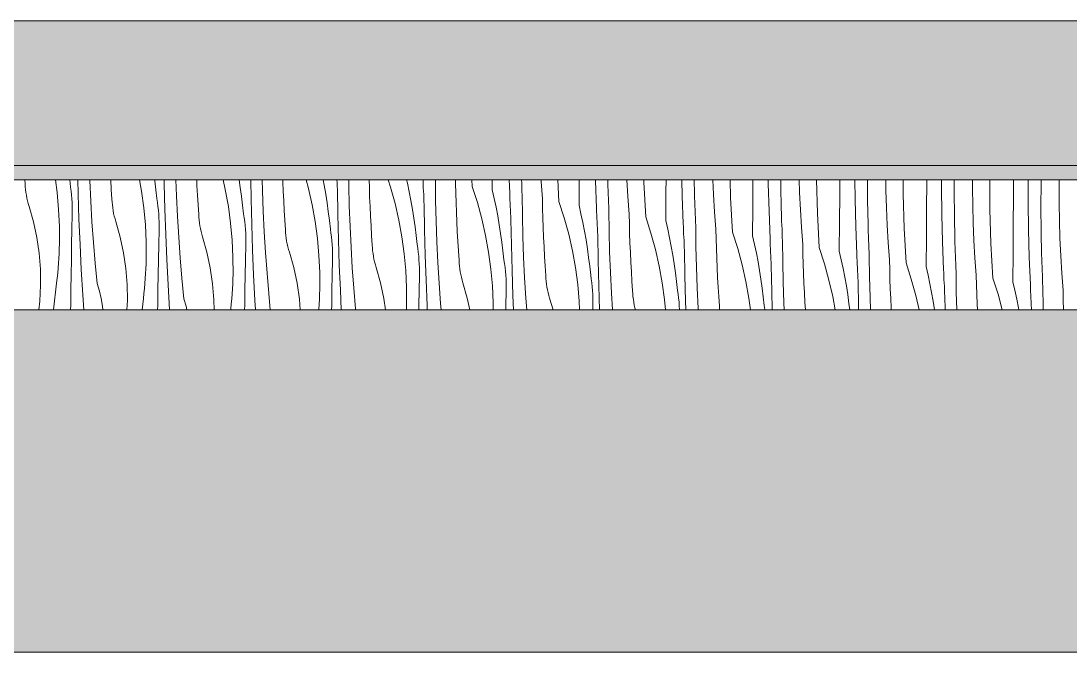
# Model space of a CAD drawing. Header units: millimetres. Extents: x -5804 to 56024, y 506 to 54141.
# Drawn here: x 37267 to 38719, y 28372 to 29245 of the extents above; entities that cross this region are included whole.
import ezdxf

# ---------------------------------------------------------------- set-up
doc = ezdxf.new("R2010")
doc.units = ezdxf.units.MM
doc.layers.add('2D Drafting - General2', color=251, linetype='Continuous', lineweight=15)
doc.layers.add('2D Drafting - General81', color=251, linetype='Continuous', lineweight=20)

# ---------------------------------------------------------------- blocks, each defined once
blk = doc.blocks.new('*X26')
at = {"layer": '2D Drafting - General81', "linetype": 'Continuous'}
for p, q in [((-57948.8, -105022.4), (-57949.2, -105016.9)), ((-57907.1, -105016.9), (-57904.8, -105034.4)), ((-57887.3, -105016.9), (-57886.8, -105021.6)), ((-57875.6, -105036.4), (-57876.1, -105016.9)), ((-57859.5, -105017.9), (-57859.6, -105016.9)), ((-57830.5, -105017), (-57830.5, -105016.9)), ((-57829.7, -105030.3), (-57830.5, -105017)), ((-57790.6, -105016.9), (-57787.9, -105032.3)), ((-57769.8, -105016.9), (-57769.6, -105018.4)), ((-57756.4, -105022.6), (-57756.5, -105016.9)), ((-57739.5, -105039.1), (-57740.3, -105016.9)), ((-57711.2, -105024.9), (-57711.6, -105016.9)), ((-57675, -105016.9), (-57672, -105030.3)), ((-57652.9, -105016.9), (-57651.3, -105027.5)), ((-57636.4, -105043.8), (-57636.8, -105016.9)), ((-57620.4, -105031.7), (-57620.8, -105016.9)), ((-57592.3, -105019.4), (-57592.4, -105016.9)), ((-57560.3, -105016.9), (-57557.1, -105028.6)), ((-57536.7, -105016.9), (-57535.2, -105024.4)), ((-57517.4, -105020.7), (-57517.5, -105016.9)), ((-57501, -105024.3), (-57501.1, -105016.9)), ((-57472.7, -105027.3), (-57473, -105016.9)), ((-57446.6, -105016.9), (-57443.3, -105027.1)), ((-57421.1, -105016.9), (-57420, -105021.5)), ((-57398.4, -105018.5), (-57398.4, -105016.9)), ((-57381, -105045.5), (-57381.3, -105016.9)), ((-57353.3, -105021.8), (-57353.6, -105016.9)), ((-57330.4, -105025.9), (-57330.9, -105016.9)), ((-57302.6, -105030.8), (-57302.6, -105016.9)), ((-57278.5, -105035), (-57279.2, -105016.9)), ((-57261.9, -105021.4), (-57262.1, -105016.9)), ((-57235, -105018.9), (-57235.1, -105016.9)), ((-57210.4, -105047), (-57212, -105016.9)), ((-57182.6, -105051.9), (-57182.3, -105016.9)), ((-57159.8, -105018.1), (-57159.8, -105016.9)), ((-57142.6, -105020.4), (-57142.7, -105016.9)), ((-57114.9, -105040.1), (-57116.3, -105016.9)), ((-57092.9, -105020.4), (-57093, -105016.9)), ((-57062.3, -105033.8), (-57062.1, -105016.9)), ((-57039.7, -105039.2), (-57040.3, -105016.9)), ((-57022.7, -105036), (-57023.1, -105016.9)), ((-56996.3, -105037.2), (-56997.2, -105016.9)), ((-56972.8, -105041.6), (-56973.5, -105016.9)), ((-56942.2, -105054.9), (-56941.9, -105016.9)), ((-56920.7, -105022.2), (-56920.7, -105016.9)), ((-56903.4, -105024.1), (-56903.4, -105016.9)), ((-56877.3, -105034.2), (-56877.9, -105016.9)), ((-56852.7, -105062.8), (-56854.1, -105016.9)), ((-56821.8, -105036.7), (-56821.7, -105016.9)), ((-56800.6, -105043.4), (-56801, -105016.9)), ((-56783.3, -105045.3), (-56783.5, -105016.9)), ((-56758, -105031.2), (-56758.2, -105016.9)), ((-56734.1, -105036.2), (-56734.2, -105016.9)), ((-56701.5, -105018.6), (-56701.5, -105016.9)), ((-56681.1, -105026.4), (-56681.1, -105016.9)), ((-56663.5, -105033.4), (-56663.3, -105016.9)), ((-56638.3, -105028.3), (-56638.3, -105016.9)), ((-56614, -105057.3), (-56614.3, -105016.9)), ((-56581.4, -105039.7), (-56581.3, -105016.9)), ((-56561, -105047.6), (-56561.2, -105016.9)), ((-56543.2, -105021.6), (-56543.1, -105016.9)), ((-56518.2, -105025.3), (-56518.1, -105016.9)), ((-57948.7, -105026.4), (-57948.8, -105022.4)), ((-57948.4, -105030.3), (-57948.7, -105026.4)), ((-57947.9, -105034.2), (-57948.4, -105030.3)), ((-57886, -105027), (-57886.8, -105021.6)), ((-57885.3, -105032.3), (-57886, -105027)), ((-57858.2, -105046.5), (-57859.5, -105017.9)), ((-57828.8, -105043.6), (-57829.7, -105030.3)), ((-57769.6, -105018.4), (-57768.1, -105030.6)), ((-57768.1, -105030.6), (-57766.7, -105042.8)), ((-57755.6, -105057.5), (-57756.4, -105022.6)), ((-57710.5, -105038.2), (-57711.2, -105024.9)), ((-57672, -105030.3), (-57667.8, -105053.5)), ((-57651.3, -105027.5), (-57649.5, -105039.6)), ((-57591.8, -105032.7), (-57592.3, -105019.4)), ((-57557.1, -105028.6), (-57551.9, -105051.5)), ((-57535.2, -105024.4), (-57533.1, -105036.5)), ((-57517.1, -105025.4), (-57517.4, -105020.7)), ((-57516.9, -105030.1), (-57517.1, -105025.4)), ((-57516.3, -105065), (-57516.9, -105030.1)), ((-57500.4, -105052.9), (-57501, -105024.3)), ((-57472.3, -105040.6), (-57472.7, -105027.3)), ((-57443.3, -105027.1), (-57437.1, -105049.7)), ((-57420, -105021.5), (-57417.5, -105033.6)), ((-57398.2, -105023.2), (-57398.4, -105018.5)), ((-57398, -105027.9), (-57398.2, -105023.2)), ((-57397.7, -105032.5), (-57398, -105027.9)), ((-57353, -105035.1), (-57353.3, -105021.8)), ((-57330.4, -105025.9), (-57323.2, -105048.2)), ((-57302.6, -105030.8), (-57299.9, -105042.7)), ((-57261.7, -105027), (-57261.9, -105021.4)), ((-57261.5, -105032.5), (-57261.7, -105027)), ((-57233.2, -105043), (-57235, -105018.9)), ((-57158.4, -105056.2), (-57159.8, -105018.1)), ((-57142.5, -105025.9), (-57142.6, -105020.4)), ((-57142.3, -105031.5), (-57142.5, -105025.9)), ((-57142.1, -105037), (-57142.3, -105031.5)), ((-57090.3, -105068.2), (-57092.9, -105020.4)), ((-56919.7, -105060.4), (-56920.7, -105022.2)), ((-56902.7, -105057.2), (-56903.4, -105024.1)), ((-56757.3, -105055.4), (-56758, -105031.2)), ((-56701.8, -105057.9), (-56701.5, -105018.6)), ((-56680.5, -105064.6), (-56681.1, -105026.4)), ((-56637.9, -105052.4), (-56638.3, -105028.3)), ((-56543.4, -105054.6), (-56543.2, -105021.6)), ((-56518.2, -105049.4), (-56518.2, -105025.3)), ((-57947.3, -105038.1), (-57947.9, -105034.2)), ((-57946.6, -105042), (-57947.3, -105038.1)), ((-57945.7, -105045.9), (-57946.6, -105042)), ((-57944.7, -105049.7), (-57945.7, -105045.9)), ((-57904.8, -105034.4), (-57902.6, -105057.9)), ((-57884.7, -105037.6), (-57885.3, -105032.3)), ((-57884.3, -105043), (-57884.7, -105037.6)), ((-57883.9, -105048.4), (-57884.3, -105043)), ((-57874.5, -105071.2), (-57875.6, -105036.4)), ((-57828.6, -105047.5), (-57828.8, -105043.6)), ((-57787.9, -105032.3), (-57784.7, -105055.6)), ((-57765.9, -105048.1), (-57766.7, -105042.8)), ((-57738.1, -105067.6), (-57739.5, -105039.1)), ((-57709.6, -105051.5), (-57710.5, -105038.2)), ((-57649.5, -105039.6), (-57648, -105051.8)), ((-57635.5, -105078.7), (-57636.4, -105043.8)), ((-57619.4, -105060.3), (-57620.4, -105031.7)), ((-57591.1, -105046), (-57591.8, -105032.7)), ((-57533.1, -105036.5), (-57531.2, -105048.6)), ((-57471.7, -105053.9), (-57472.3, -105040.6)), ((-57417.5, -105033.6), (-57415.2, -105045.6)), ((-57415.2, -105045.6), (-57413, -105057.7)), ((-57397.5, -105037.2), (-57397.7, -105032.5)), ((-57397.3, -105041.9), (-57397.5, -105037.2)), ((-57397.1, -105046.6), (-57397.3, -105041.9)), ((-57380.3, -105074), (-57381, -105045.5)), ((-57352.6, -105048.5), (-57353, -105035.1)), ((-57299.9, -105042.7), (-57297.4, -105054.7)), ((-57278.3, -105039.7), (-57278.5, -105035)), ((-57278.1, -105044.4), (-57278.3, -105039.7)), ((-57277.9, -105049), (-57278.1, -105044.4)), ((-57261.2, -105038.1), (-57261.5, -105032.5)), ((-57260.9, -105066.6), (-57261.2, -105038.1)), ((-57232.9, -105056.3), (-57233.2, -105043)), ((-57141.9, -105042.6), (-57142.1, -105037)), ((-57141.7, -105048.1), (-57141.9, -105042.6)), ((-57113.1, -105064.2), (-57114.9, -105040.1)), ((-57062.5, -105073.1), (-57062.3, -105033.8)), ((-57038.4, -105077.4), (-57039.7, -105039.2)), ((-57022.6, -105041.6), (-57022.7, -105036)), ((-57022.4, -105047.1), (-57022.6, -105041.6)), ((-56994.9, -105061.3), (-56996.3, -105037.2)), ((-56970.2, -105089.4), (-56972.8, -105041.6)), ((-56876.3, -105058.3), (-56877.3, -105034.2)), ((-56822.1, -105076.1), (-56821.8, -105036.7)), ((-56799.6, -105081.6), (-56800.6, -105043.4)), ((-56782.6, -105078.3), (-56783.3, -105045.3)), ((-56732.7, -105084), (-56734.1, -105036.2)), ((-56663.2, -105066.5), (-56663.5, -105033.4)), ((-56581.7, -105079.1), (-56581.4, -105039.7)), ((-57943.6, -105053.5), (-57944.7, -105049.7)), ((-57937.6, -105074.8), (-57943.6, -105053.5)), ((-57902.6, -105057.9), (-57901.5, -105081.4)), ((-57883.7, -105053.8), (-57883.9, -105048.4)), ((-57883.7, -105059.1), (-57883.7, -105053.8)), ((-57883.7, -105064.5), (-57883.7, -105059.1)), ((-57856.5, -105075), (-57858.2, -105046.5)), ((-57828.3, -105051.5), (-57828.6, -105047.5)), ((-57827.8, -105055.4), (-57828.3, -105051.5)), ((-57827.2, -105059.3), (-57827.8, -105055.4)), ((-57826.5, -105063.2), (-57827.2, -105059.3)), ((-57784.7, -105055.6), (-57782.6, -105079)), ((-57765.2, -105053.5), (-57765.9, -105048.1)), ((-57764.6, -105058.8), (-57765.2, -105053.5)), ((-57764.2, -105064.2), (-57764.6, -105058.8)), ((-57754.4, -105092.4), (-57755.6, -105057.5)), ((-57708.7, -105064.8), (-57709.6, -105051.5)), ((-57667.8, -105053.5), (-57664.6, -105076.8)), ((-57648, -105051.8), (-57646.7, -105064)), ((-57618, -105088.8), (-57619.4, -105060.3)), ((-57590.4, -105059.3), (-57591.1, -105046)), ((-57589.6, -105072.6), (-57590.4, -105059.3)), ((-57551.9, -105051.5), (-57547.7, -105074.6)), ((-57531.2, -105048.6), (-57529.5, -105060.8)), ((-57499.3, -105081.4), (-57500.4, -105052.9)), ((-57471.1, -105067.2), (-57471.7, -105053.9)), ((-57437.1, -105049.7), (-57431.8, -105072.7)), ((-57413, -105057.7), (-57411.1, -105069.8)), ((-57396.8, -105051.2), (-57397.1, -105046.6)), ((-57396.2, -105086.1), (-57396.8, -105051.2)), ((-57352.2, -105061.8), (-57352.6, -105048.5)), ((-57323.2, -105048.2), (-57317, -105070.9)), ((-57297.4, -105054.7), (-57295.1, -105066.8)), ((-57277.7, -105053.7), (-57277.9, -105049)), ((-57277.5, -105058.4), (-57277.7, -105053.7)), ((-57277.2, -105063.1), (-57277.5, -105058.4)), ((-57232.6, -105069.6), (-57232.9, -105056.3)), ((-57210.4, -105047), (-57203.2, -105069.4)), ((-57182.6, -105051.9), (-57179.9, -105063.9)), ((-57158.2, -105060.9), (-57158.4, -105056.2)), ((-57141.4, -105053.7), (-57141.7, -105048.1)), ((-57141.2, -105059.2), (-57141.4, -105053.7)), ((-57140.8, -105087.8), (-57141.2, -105059.2)), ((-57022.2, -105052.7), (-57022.4, -105047.1)), ((-57022, -105058.2), (-57022.2, -105052.7)), ((-57021.8, -105063.8), (-57022, -105058.2)), ((-56942.4, -105094.3), (-56942.2, -105054.9)), ((-56918.3, -105098.5), (-56919.7, -105060.4)), ((-56902.5, -105062.7), (-56902.7, -105057.2)), ((-56874.8, -105082.4), (-56876.3, -105058.3)), ((-56756.2, -105079.5), (-56757.3, -105055.4)), ((-56702, -105097.3), (-56701.8, -105057.9)), ((-56637.2, -105076.5), (-56637.9, -105052.4)), ((-56612.6, -105105.1), (-56614, -105057.3)), ((-56560.5, -105085.8), (-56561, -105047.6)), ((-56543.1, -105087.7), (-56543.4, -105054.6)), ((-56517.9, -105073.6), (-56518.2, -105049.4)), ((-57932.9, -105096.5), (-57937.6, -105074.8)), ((-57884.2, -105085.4), (-57883.7, -105064.5)), ((-57873, -105106.1), (-57874.5, -105071.2)), ((-57854.5, -105103.5), (-57856.5, -105075)), ((-57825.6, -105067), (-57826.5, -105063.2)), ((-57824.6, -105070.8), (-57825.6, -105067)), ((-57823.5, -105074.6), (-57824.6, -105070.8)), ((-57817.5, -105096), (-57823.5, -105074.6)), ((-57763.9, -105069.6), (-57764.2, -105064.2)), ((-57763.7, -105074.9), (-57763.9, -105069.6)), ((-57763.6, -105080.3), (-57763.7, -105074.9)), ((-57736.4, -105096.2), (-57738.1, -105067.6)), ((-57708.5, -105068.7), (-57708.7, -105064.8)), ((-57708.2, -105072.6), (-57708.5, -105068.7)), ((-57707.8, -105076.6), (-57708.2, -105072.6)), ((-57645.8, -105069.3), (-57646.7, -105064)), ((-57645.1, -105074.6), (-57645.8, -105069.3)), ((-57644.6, -105080), (-57645.1, -105074.6)), ((-57588.6, -105085.9), (-57589.6, -105072.6)), ((-57547.7, -105074.6), (-57544.6, -105098)), ((-57529.5, -105060.8), (-57527.9, -105073)), ((-57527.9, -105073), (-57526.6, -105085.2)), ((-57515.4, -105099.9), (-57516.3, -105065)), ((-57470.3, -105080.5), (-57471.1, -105067.2)), ((-57431.8, -105072.7), (-57427.7, -105095.8)), ((-57411.1, -105069.8), (-57409.4, -105082)), ((-57379.3, -105102.6), (-57380.3, -105074)), ((-57351.6, -105075.1), (-57352.2, -105061.8)), ((-57317, -105070.9), (-57311.8, -105093.8)), ((-57295.1, -105066.8), (-57293, -105078.9)), ((-57277, -105067.7), (-57277.2, -105063.1)), ((-57276.8, -105072.4), (-57277, -105067.7)), ((-57276.2, -105107.3), (-57276.8, -105072.4)), ((-57260.2, -105095.2), (-57260.9, -105066.6)), ((-57232.1, -105082.9), (-57232.6, -105069.6)), ((-57203.2, -105069.4), (-57196.9, -105092.1)), ((-57179.9, -105063.9), (-57177.3, -105075.9)), ((-57158, -105065.5), (-57158.2, -105060.9)), ((-57157.8, -105070.2), (-57158, -105065.5)), ((-57157.6, -105074.9), (-57157.8, -105070.2)), ((-57157.4, -105079.6), (-57157.6, -105074.9)), ((-57112.9, -105077.5), (-57113.1, -105064.2)), ((-57090.3, -105068.2), (-57083.1, -105090.6)), ((-57062.5, -105073.1), (-57059.8, -105085.1)), ((-57021.6, -105069.3), (-57021.8, -105063.8)), ((-57021.4, -105074.8), (-57021.6, -105069.3)), ((-57021.1, -105080.4), (-57021.4, -105074.8)), ((-56993.1, -105085.3), (-56994.9, -105061.3)), ((-56902.3, -105068.3), (-56902.5, -105062.7)), ((-56902.2, -105073.8), (-56902.3, -105068.3)), ((-56902, -105079.4), (-56902.2, -105073.8)), ((-56850.2, -105110.5), (-56852.7, -105062.8)), ((-56679.5, -105102.7), (-56680.5, -105064.6)), ((-56662.5, -105099.5), (-56663.2, -105066.5)), ((-56517.1, -105097.7), (-56517.9, -105073.6)), ((-57901.5, -105081.4), (-57901.5, -105104.9)), ((-57884.6, -105106.3), (-57884.2, -105085.4)), ((-57782.6, -105079), (-57781.5, -105102.5)), ((-57764.1, -105106.6), (-57763.7, -105085.7)), ((-57763.7, -105085.7), (-57763.6, -105080.3)), ((-57707.2, -105080.5), (-57707.8, -105076.6)), ((-57706.4, -105084.3), (-57707.2, -105080.5)), ((-57705.6, -105088.2), (-57706.4, -105084.3)), ((-57704.6, -105092), (-57705.6, -105088.2)), ((-57664.6, -105076.8), (-57662.5, -105100.2)), ((-57644.1, -105085.4), (-57644.6, -105080)), ((-57643.8, -105090.7), (-57644.1, -105085.4)), ((-57634.3, -105113.6), (-57635.5, -105078.7)), ((-57616.4, -105117.3), (-57618, -105088.8)), ((-57588.5, -105089.9), (-57588.6, -105085.9)), ((-57525.8, -105090.5), (-57526.6, -105085.2)), ((-57498, -105110), (-57499.3, -105081.4)), ((-57469.5, -105093.8), (-57470.3, -105080.5)), ((-57409.4, -105082), (-57407.9, -105094.1)), ((-57395.4, -105121), (-57396.2, -105086.1)), ((-57351, -105088.4), (-57351.6, -105075.1)), ((-57350.3, -105101.7), (-57351, -105088.4)), ((-57293, -105078.9), (-57291.1, -105091)), ((-57231.6, -105096.3), (-57232.1, -105082.9)), ((-57177.3, -105075.9), (-57175, -105088)), ((-57175, -105088), (-57172.9, -105100)), ((-57157.2, -105084.2), (-57157.4, -105079.6)), ((-57156.9, -105088.9), (-57157.2, -105084.2)), ((-57156.7, -105093.6), (-57156.9, -105088.9)), ((-57140.2, -105116.4), (-57140.8, -105087.8)), ((-57112.5, -105090.8), (-57112.9, -105077.5)), ((-57059.8, -105085.1), (-57057.3, -105097.1)), ((-57038.2, -105082), (-57038.4, -105077.4)), ((-57038, -105086.7), (-57038.2, -105082)), ((-57037.8, -105091.4), (-57038, -105086.7)), ((-57020.8, -105109), (-57021.1, -105080.4)), ((-56992.8, -105098.7), (-56993.1, -105085.3)), ((-56970.2, -105089.4), (-56963, -105111.7)), ((-56901.7, -105084.9), (-56902, -105079.4)), ((-56901.5, -105090.5), (-56901.7, -105084.9)), ((-56873, -105106.5), (-56874.8, -105082.4)), ((-56822.4, -105115.4), (-56822.1, -105076.1)), ((-56798.2, -105119.7), (-56799.6, -105081.6)), ((-56782.4, -105083.9), (-56782.6, -105078.3)), ((-56782.3, -105089.4), (-56782.4, -105083.9)), ((-56782.1, -105095), (-56782.3, -105089.4)), ((-56754.7, -105103.6), (-56756.2, -105079.5)), ((-56730.1, -105131.7), (-56732.7, -105084)), ((-56636.1, -105100.7), (-56637.2, -105076.5)), ((-56582, -105118.4), (-56581.7, -105079.1)), ((-56559.5, -105123.9), (-56560.5, -105085.8)), ((-56542.5, -105120.7), (-56543.1, -105087.7)), ((-57929.7, -105118.4), (-57932.9, -105096.5)), ((-57852.1, -105132), (-57854.5, -105103.5)), ((-57812.8, -105117.7), (-57817.5, -105096)), ((-57781.5, -105102.5), (-57781.4, -105126)), ((-57753, -105127.3), (-57754.4, -105092.4)), ((-57734.4, -105124.7), (-57736.4, -105096.2)), ((-57703.5, -105095.8), (-57704.6, -105092)), ((-57697.4, -105117.1), (-57703.5, -105095.8)), ((-57662.5, -105100.2), (-57661.4, -105123.7)), ((-57643.6, -105096.1), (-57643.8, -105090.7)), ((-57643.5, -105101.5), (-57643.6, -105096.1)), ((-57643.6, -105106.9), (-57643.5, -105101.5)), ((-57588.1, -105093.8), (-57588.5, -105089.9)), ((-57587.7, -105097.7), (-57588.1, -105093.8)), ((-57587.1, -105101.6), (-57587.7, -105097.7)), ((-57586.4, -105105.5), (-57587.1, -105101.6)), ((-57544.6, -105098), (-57542.4, -105121.4)), ((-57525.1, -105095.8), (-57525.8, -105090.5)), ((-57524.5, -105101.2), (-57525.1, -105095.8)), ((-57524.1, -105106.5), (-57524.5, -105101.2)), ((-57514.3, -105134.8), (-57515.4, -105099.9)), ((-57468.6, -105107.1), (-57469.5, -105093.8)), ((-57427.7, -105095.8), (-57424.5, -105119.1)), ((-57407.9, -105094.1), (-57406.5, -105106.3)), ((-57377.9, -105131.1), (-57379.3, -105102.6)), ((-57349.4, -105115), (-57350.3, -105101.7)), ((-57311.8, -105093.8), (-57307.6, -105117)), ((-57291.1, -105091), (-57289.3, -105103.1)), ((-57289.3, -105103.1), (-57287.8, -105115.3)), ((-57259.2, -105123.8), (-57260.2, -105095.2)), ((-57230.9, -105109.6), (-57231.6, -105096.3)), ((-57196.9, -105092.1), (-57191.7, -105115)), ((-57172.9, -105100), (-57171, -105112.2)), ((-57156.1, -105128.5), (-57156.7, -105093.6)), ((-57112.1, -105104.1), (-57112.5, -105090.8)), ((-57083.1, -105090.6), (-57076.9, -105113.3)), ((-57057.3, -105097.1), (-57055, -105109.1)), ((-57037.5, -105096), (-57037.8, -105091.4)), ((-57037.3, -105100.7), (-57037.5, -105096)), ((-57037.1, -105105.4), (-57037.3, -105100.7)), ((-56992.4, -105112), (-56992.8, -105098.7)), ((-56942.4, -105094.3), (-56939.7, -105106.2)), ((-56918.1, -105103.2), (-56918.3, -105098.5)), ((-56917.9, -105107.9), (-56918.1, -105103.2)), ((-56901.3, -105096), (-56901.5, -105090.5)), ((-56901, -105101.6), (-56901.3, -105096)), ((-56900.7, -105130.1), (-56901, -105101.6)), ((-56781.9, -105100.5), (-56782.1, -105095)), ((-56781.7, -105106.1), (-56781.9, -105100.5)), ((-56752.9, -105127.7), (-56754.7, -105103.6)), ((-56702.3, -105136.6), (-56702, -105097.3)), ((-56678.2, -105140.9), (-56679.5, -105102.7)), ((-56662.4, -105105.1), (-56662.5, -105099.5)), ((-56634.7, -105124.8), (-56636.1, -105100.7)), ((-56516.1, -105121.8), (-56517.1, -105097.7)), ((-57927.9, -105140.5), (-57929.7, -105118.4)), ((-57901.9, -105118.6), (-57901.7, -105111.7)), ((-57901.7, -105111.7), (-57901.5, -105104.9)), ((-57885, -105127.2), (-57884.6, -105106.3)), ((-57871.3, -105141), (-57873, -105106.1)), ((-57809.6, -105139.6), (-57812.8, -105117.7)), ((-57764.5, -105127.5), (-57764.1, -105106.6)), ((-57692.8, -105138.8), (-57697.4, -105117.1)), ((-57644, -105127.8), (-57643.6, -105106.9)), ((-57632.9, -105148.5), (-57634.3, -105113.6)), ((-57614.3, -105145.8), (-57616.4, -105117.3)), ((-57585.5, -105109.4), (-57586.4, -105105.5)), ((-57584.5, -105113.2), (-57585.5, -105109.4)), ((-57583.4, -105117), (-57584.5, -105113.2)), ((-57577.3, -105138.3), (-57583.4, -105117)), ((-57523.7, -105111.9), (-57524.1, -105106.5)), ((-57523.5, -105117.3), (-57523.7, -105111.9)), ((-57523.5, -105122.7), (-57523.5, -105117.3)), ((-57496.3, -105138.5), (-57498, -105110)), ((-57468.4, -105111), (-57468.6, -105107.1)), ((-57468.1, -105115), (-57468.4, -105111)), ((-57467.6, -105118.9), (-57468.1, -105115)), ((-57405.7, -105111.6), (-57406.5, -105106.3)), ((-57405, -105117), (-57405.7, -105111.6)), ((-57404.4, -105122.3), (-57405, -105117)), ((-57348.5, -105128.3), (-57349.4, -105115)), ((-57307.6, -105117), (-57304.4, -105140.3)), ((-57287.8, -105115.3), (-57286.5, -105127.5)), ((-57275.3, -105142.2), (-57276.2, -105107.3)), ((-57230.2, -105122.9), (-57230.9, -105109.6)), ((-57191.7, -105115), (-57187.5, -105138.2)), ((-57171, -105112.2), (-57169.3, -105124.3)), ((-57139.1, -105144.9), (-57140.2, -105116.4)), ((-57111.5, -105117.4), (-57112.1, -105104.1)), ((-57110.9, -105130.7), (-57111.5, -105117.4)), ((-57076.9, -105113.3), (-57071.6, -105136.2)), ((-57055, -105109.1), (-57052.8, -105121.2)), ((-57036.9, -105110.1), (-57037.1, -105105.4)), ((-57036.6, -105114.7), (-57036.9, -105110.1)), ((-57036, -105149.6), (-57036.6, -105114.7)), ((-57020.1, -105137.5), (-57020.8, -105109)), ((-56992, -105125.3), (-56992.4, -105112)), ((-56963, -105111.7), (-56956.8, -105134.4)), ((-56939.7, -105106.2), (-56937.2, -105118.2)), ((-56937.2, -105118.2), (-56934.9, -105130.3)), ((-56917.7, -105112.5), (-56917.9, -105107.9)), ((-56917.5, -105117.2), (-56917.7, -105112.5)), ((-56917.3, -105121.9), (-56917.5, -105117.2)), ((-56872.7, -105119.8), (-56873, -105106.5)), ((-56850.2, -105110.5), (-56843, -105132.9)), ((-56822.4, -105115.4), (-56819.7, -105127.4)), ((-56781.5, -105111.6), (-56781.7, -105106.1)), ((-56781.2, -105117.2), (-56781.5, -105111.6)), ((-56781, -105122.7), (-56781.2, -105117.2)), ((-56662.2, -105110.6), (-56662.4, -105105.1)), ((-56662, -105116.2), (-56662.2, -105110.6)), ((-56661.8, -105121.7), (-56662, -105116.2)), ((-56610, -105152.9), (-56612.6, -105105.1)), ((-56582.2, -105157.8), (-56582, -105118.4)), ((-57903.3, -105139.2), (-57902.7, -105132.3)), ((-57902.7, -105132.3), (-57902.3, -105125.5)), ((-57902.3, -105125.5), (-57901.9, -105118.6)), ((-57885.3, -105148.1), (-57885, -105127.2)), ((-57849.4, -105160.4), (-57852.1, -105132)), ((-57781.9, -105139.8), (-57781.6, -105132.9)), ((-57781.6, -105132.9), (-57781.4, -105126)), ((-57764.9, -105148.4), (-57764.5, -105127.5)), ((-57751.2, -105162.2), (-57753, -105127.3)), ((-57732, -105153.1), (-57734.4, -105124.7)), ((-57661.4, -105123.7), (-57661.3, -105147.2)), ((-57644.4, -105148.6), (-57644, -105127.8)), ((-57542.4, -105121.4), (-57541.3, -105144.9)), ((-57524, -105148.9), (-57523.5, -105128)), ((-57523.5, -105128), (-57523.5, -105122.7)), ((-57467, -105122.8), (-57467.6, -105118.9)), ((-57466.3, -105126.7), (-57467, -105122.8)), ((-57465.4, -105130.5), (-57466.3, -105126.7)), ((-57464.4, -105134.4), (-57465.4, -105130.5)), ((-57424.5, -105119.1), (-57422.4, -105142.5)), ((-57404, -105127.7), (-57404.4, -105122.3)), ((-57403.7, -105133.1), (-57404, -105127.7)), ((-57403.5, -105138.4), (-57403.7, -105133.1)), ((-57394.2, -105155.9), (-57395.4, -105121)), ((-57376.2, -105159.7), (-57377.9, -105131.1)), ((-57348.3, -105132.2), (-57348.5, -105128.3)), ((-57348, -105136.1), (-57348.3, -105132.2)), ((-57285.6, -105132.8), (-57286.5, -105127.5)), ((-57284.9, -105138.2), (-57285.6, -105132.8)), ((-57257.8, -105152.3), (-57259.2, -105123.8)), ((-57229.4, -105136.1), (-57230.2, -105122.9)), ((-57169.3, -105124.3), (-57167.7, -105136.5)), ((-57155.2, -105163.4), (-57156.1, -105128.5)), ((-57110.1, -105144), (-57110.9, -105130.7)), ((-57052.8, -105121.2), (-57050.9, -105133.3)), ((-56991.4, -105138.6), (-56992, -105125.3)), ((-56934.9, -105130.3), (-56932.8, -105142.4)), ((-56917, -105126.6), (-56917.3, -105121.9)), ((-56916.8, -105131.2), (-56917, -105126.6)), ((-56916.5, -105135.9), (-56916.8, -105131.2)), ((-56900, -105158.7), (-56900.7, -105130.1)), ((-56872.4, -105133.1), (-56872.7, -105119.8)), ((-56843, -105132.9), (-56836.7, -105155.6)), ((-56819.7, -105127.4), (-56817.1, -105139.4)), ((-56798, -105124.4), (-56798.2, -105119.7)), ((-56797.8, -105129), (-56798, -105124.4)), ((-56797.6, -105133.7), (-56797.8, -105129)), ((-56780.6, -105151.3), (-56781, -105122.7)), ((-56752.7, -105141), (-56752.9, -105127.7)), ((-56730.1, -105131.7), (-56722.9, -105154.1)), ((-56661.6, -105127.3), (-56661.8, -105121.7)), ((-56661.4, -105132.8), (-56661.6, -105127.3)), ((-56661.2, -105138.4), (-56661.4, -105132.8)), ((-56632.9, -105148.9), (-56634.7, -105124.8)), ((-56558.1, -105162), (-56559.5, -105123.9)), ((-56542.3, -105126.2), (-56542.5, -105120.7)), ((-56542.1, -105131.8), (-56542.3, -105126.2)), ((-56541.9, -105137.3), (-56542.1, -105131.8)), ((-56514.6, -105145.9), (-56516.1, -105121.8)), ((-57927.6, -105162.7), (-57927.9, -105140.5)), ((-57904.6, -105152.9), (-57903.9, -105146)), ((-57903.9, -105146), (-57903.3, -105139.2)), ((-57869.3, -105175.8), (-57871.3, -105141)), ((-57807.8, -105161.7), (-57809.6, -105139.6)), ((-57782.7, -105153.5), (-57782.2, -105146.6)), ((-57782.2, -105146.6), (-57781.9, -105139.8)), ((-57689.6, -105160.8), (-57692.8, -105138.8)), ((-57661.5, -105154.1), (-57661.3, -105147.2)), ((-57612, -105174.3), (-57614.3, -105145.8)), ((-57572.7, -105160), (-57577.3, -105138.3)), ((-57541.3, -105144.9), (-57541.3, -105168.4)), ((-57512.8, -105169.6), (-57514.3, -105134.8)), ((-57494.3, -105167), (-57496.3, -105138.5)), ((-57463.3, -105138.1), (-57464.4, -105134.4)), ((-57457.3, -105159.5), (-57463.3, -105138.1)), ((-57422.4, -105142.5), (-57421.3, -105166)), ((-57403.4, -105143.8), (-57403.5, -105138.4)), ((-57403.5, -105149.2), (-57403.4, -105143.8)), ((-57347.6, -105140.1), (-57348, -105136.1)), ((-57347, -105144), (-57347.6, -105140.1)), ((-57346.2, -105147.9), (-57347, -105144)), ((-57304.4, -105140.3), (-57302.3, -105163.7)), ((-57284.4, -105143.5), (-57284.9, -105138.2)), ((-57283.9, -105148.9), (-57284.4, -105143.5)), ((-57274.1, -105177.1), (-57275.3, -105142.2)), ((-57228.4, -105149.4), (-57229.4, -105136.1)), ((-57187.5, -105138.2), (-57184.4, -105161.5)), ((-57167.7, -105136.5), (-57166.4, -105148.7)), ((-57137.8, -105173.5), (-57139.1, -105144.9)), ((-57109.3, -105157.3), (-57110.1, -105144)), ((-57071.6, -105136.2), (-57067.4, -105159.3)), ((-57050.9, -105133.3), (-57049.2, -105145.5)), ((-57049.2, -105145.5), (-57047.7, -105157.6)), ((-57019.1, -105166.1), (-57020.1, -105137.5)), ((-56990.8, -105151.9), (-56991.4, -105138.6)), ((-56956.8, -105134.4), (-56951.6, -105157.4)), ((-56932.8, -105142.4), (-56930.8, -105154.5)), ((-56916, -105170.8), (-56916.5, -105135.9)), ((-56871.9, -105146.5), (-56872.4, -105133.1)), ((-56871.4, -105159.8), (-56871.9, -105146.5)), ((-56817.1, -105139.4), (-56814.8, -105151.5)), ((-56797.4, -105138.4), (-56797.6, -105133.7)), ((-56797.2, -105143.1), (-56797.4, -105138.4)), ((-56797, -105147.7), (-56797.2, -105143.1)), ((-56752.3, -105154.3), (-56752.7, -105141)), ((-56702.3, -105136.6), (-56699.6, -105148.6)), ((-56678, -105145.5), (-56678.2, -105140.9)), ((-56677.8, -105150.2), (-56678, -105145.5)), ((-56660.9, -105143.9), (-56661.2, -105138.4)), ((-56660.6, -105172.5), (-56660.9, -105143.9)), ((-56541.8, -105142.9), (-56541.9, -105137.3)), ((-56541.5, -105148.4), (-56541.8, -105142.9)), ((-56512.8, -105170), (-56514.6, -105145.9)), ((-57909.6, -105196.9), (-57905.4, -105159.7)), ((-57905.4, -105159.7), (-57904.6, -105152.9)), ((-57885.6, -105169), (-57885.3, -105148.1)), ((-57846.3, -105170.7), (-57849.4, -105160.4)), ((-57807.5, -105183.9), (-57807.8, -105161.7)), ((-57783.8, -105167.2), (-57783.2, -105160.4)), ((-57783.2, -105160.4), (-57782.7, -105153.5)), ((-57765.2, -105169.3), (-57764.9, -105148.4)), ((-57729.3, -105181.6), (-57732, -105153.1)), ((-57687.8, -105182.9), (-57689.6, -105160.8)), ((-57662.2, -105167.8), (-57661.8, -105161)), ((-57661.8, -105161), (-57661.5, -105154.1)), ((-57644.8, -105169.5), (-57644.4, -105148.6)), ((-57631.2, -105183.3), (-57632.9, -105148.5)), ((-57569.5, -105181.9), (-57572.7, -105160)), ((-57524.4, -105169.8), (-57524, -105148.9)), ((-57452.6, -105181.2), (-57457.3, -105159.5)), ((-57403.9, -105170.1), (-57403.5, -105149.2)), ((-57392.8, -105190.8), (-57394.2, -105155.9)), ((-57374.2, -105188.2), (-57376.2, -105159.7)), ((-57345.4, -105151.7), (-57346.2, -105147.9)), ((-57344.4, -105155.5), (-57345.4, -105151.7)), ((-57343.2, -105159.3), (-57344.4, -105155.5)), ((-57337.2, -105180.7), (-57343.2, -105159.3)), ((-57283.6, -105154.2), (-57283.9, -105148.9)), ((-57283.4, -105159.6), (-57283.6, -105154.2)), ((-57283.3, -105165), (-57283.4, -105159.6)), ((-57256.1, -105180.8), (-57257.8, -105152.3)), ((-57228.3, -105153.4), (-57228.4, -105149.4)), ((-57227.9, -105157.3), (-57228.3, -105153.4)), ((-57227.5, -105161.2), (-57227.9, -105157.3)), ((-57226.9, -105165.1), (-57227.5, -105161.2)), ((-57184.4, -105161.5), (-57182.2, -105184.9)), ((-57165.6, -105154), (-57166.4, -105148.7)), ((-57164.9, -105159.3), (-57165.6, -105154)), ((-57164.3, -105164.7), (-57164.9, -105159.3)), ((-57108.4, -105170.6), (-57109.3, -105157.3)), ((-57067.4, -105159.3), (-57064.3, -105182.6)), ((-57047.7, -105157.6), (-57046.3, -105169.8)), ((-57035.2, -105184.5), (-57036, -105149.6)), ((-56990.1, -105165.2), (-56990.8, -105151.9)), ((-56951.6, -105157.4), (-56947.4, -105180.5)), ((-56930.8, -105154.5), (-56929.1, -105166.6)), ((-56899, -105187.3), (-56900, -105158.7)), ((-56870.7, -105173.1), (-56871.4, -105159.8)), ((-56836.7, -105155.6), (-56831.5, -105178.5)), ((-56814.8, -105151.5), (-56812.7, -105163.5)), ((-56796.7, -105152.4), (-56797, -105147.7)), ((-56796.5, -105157.1), (-56796.7, -105152.4)), ((-56795.9, -105192), (-56796.5, -105157.1)), ((-56779.9, -105179.9), (-56780.6, -105151.3)), ((-56751.9, -105167.6), (-56752.3, -105154.3)), ((-56722.9, -105154.1), (-56716.7, -105176.8)), ((-56699.6, -105148.6), (-56697.1, -105160.6)), ((-56697.1, -105160.6), (-56694.8, -105172.6)), ((-56677.6, -105154.9), (-56677.8, -105150.2)), ((-56677.3, -105159.6), (-56677.6, -105154.9)), ((-56677.1, -105164.2), (-56677.3, -105159.6)), ((-56632.6, -105162.2), (-56632.9, -105148.9)), ((-56610, -105152.9), (-56602.8, -105175.3)), ((-56582.2, -105157.8), (-56579.5, -105169.7)), ((-56557.9, -105166.7), (-56558.1, -105162)), ((-56541.3, -105154), (-56541.5, -105148.4)), ((-56541.1, -105159.5), (-56541.3, -105154)), ((-56540.8, -105165.1), (-56541.1, -105159.5)), ((-57928.7, -105184.9), (-57927.6, -105162.7)), ((-57885.9, -105189.9), (-57885.6, -105169)), ((-57867.9, -105196.9), (-57869.3, -105175.8)), ((-57843.9, -105181.2), (-57846.3, -105170.7)), ((-57785.4, -105180.9), (-57784.6, -105174)), ((-57784.6, -105174), (-57783.8, -105167.2)), ((-57765.5, -105190.1), (-57765.2, -105169.3)), ((-57749.2, -105196.9), (-57751.2, -105162.2)), ((-57663.1, -105181.5), (-57662.6, -105174.7)), ((-57662.6, -105174.7), (-57662.2, -105167.8)), ((-57645.2, -105190.4), (-57644.8, -105169.5)), ((-57609.8, -105196.9), (-57612, -105174.3)), ((-57541.7, -105182.1), (-57541.5, -105175.3)), ((-57541.5, -105175.3), (-57541.3, -105168.4)), ((-57524.8, -105190.7), (-57524.4, -105169.8)), ((-57511.5, -105196.9), (-57512.8, -105169.6)), ((-57491.9, -105195.5), (-57494.3, -105167)), ((-57421.3, -105166), (-57421.2, -105189.6)), ((-57404.3, -105191), (-57403.9, -105170.1)), ((-57302.3, -105163.7), (-57301.2, -105187.2)), ((-57283.8, -105191.3), (-57283.4, -105170.4)), ((-57283.4, -105170.4), (-57283.3, -105165)), ((-57226.2, -105169), (-57226.9, -105165.1)), ((-57225.3, -105172.9), (-57226.2, -105169)), ((-57224.3, -105176.7), (-57225.3, -105172.9)), ((-57163.9, -105170), (-57164.3, -105164.7)), ((-57163.5, -105175.4), (-57163.9, -105170)), ((-57163.3, -105180.8), (-57163.5, -105175.4)), ((-57154.1, -105196.9), (-57155.2, -105163.4)), ((-57136.4, -105196.9), (-57137.8, -105173.5)), ((-57108.2, -105174.6), (-57108.4, -105170.6)), ((-57107.9, -105178.5), (-57108.2, -105174.6)), ((-57045.5, -105175.2), (-57046.3, -105169.8)), ((-57044.8, -105180.5), (-57045.5, -105175.2)), ((-57017.7, -105194.7), (-57019.1, -105166.1)), ((-56989.2, -105178.5), (-56990.1, -105165.2)), ((-56929.1, -105166.6), (-56927.6, -105178.8)), ((-56915.3, -105196.9), (-56916, -105170.8)), ((-56870, -105186.4), (-56870.7, -105173.1)), ((-56812.7, -105163.5), (-56810.8, -105175.7)), ((-56810.8, -105175.7), (-56809.1, -105187.8)), ((-56751.3, -105180.9), (-56751.9, -105167.6)), ((-56694.8, -105172.6), (-56692.6, -105184.7)), ((-56676.9, -105168.9), (-56677.1, -105164.2)), ((-56676.7, -105173.6), (-56676.9, -105168.9)), ((-56676.4, -105178.3), (-56676.7, -105173.6)), ((-56660, -105196.9), (-56660.6, -105172.5)), ((-56632.2, -105175.5), (-56632.6, -105162.2)), ((-56631.8, -105188.8), (-56632.2, -105175.5)), ((-56602.8, -105175.3), (-56596.9, -105196.9)), ((-56579.5, -105169.7), (-56577, -105181.8)), ((-56557.7, -105171.4), (-56557.9, -105166.7)), ((-56557.5, -105176.1), (-56557.7, -105171.4)), ((-56557.3, -105180.7), (-56557.5, -105176.1)), ((-56540.5, -105193.7), (-56540.8, -105165.1)), ((-56512.5, -105183.3), (-56512.8, -105170)), ((-57930.1, -105196.9), (-57928.7, -105184.9)), ((-57886, -105196.9), (-57885.9, -105189.9)), ((-57842, -105191.7), (-57843.9, -105181.2)), ((-57808.1, -105196.9), (-57807.5, -105183.9)), ((-57787.2, -105196.9), (-57785.4, -105180.9)), ((-57765.6, -105196.9), (-57765.5, -105190.1)), ((-57726.3, -105191.9), (-57729.3, -105181.6)), ((-57687.6, -105196.9), (-57687.8, -105182.9)), ((-57664.5, -105195.2), (-57663.8, -105188.4)), ((-57663.8, -105188.4), (-57663.1, -105181.5)), ((-57645.3, -105196.9), (-57645.2, -105190.4)), ((-57630.4, -105196.9), (-57631.2, -105183.3)), ((-57568.3, -105196.9), (-57569.5, -105181.9)), ((-57542.5, -105195.8), (-57542.1, -105189)), ((-57542.1, -105189), (-57541.7, -105182.1)), ((-57524.9, -105196.9), (-57524.8, -105190.7)), ((-57450.3, -105196.9), (-57452.6, -105181.2)), ((-57421.4, -105196.4), (-57421.2, -105189.6)), ((-57404.4, -105196.9), (-57404.3, -105191)), ((-57392.5, -105196.9), (-57392.8, -105190.8)), ((-57373.5, -105196.9), (-57374.2, -105188.2)), ((-57333.7, -105196.9), (-57337.2, -105180.7)), ((-57301.2, -105187.2), (-57301.2, -105196.9)), ((-57273.3, -105196.9), (-57274.1, -105177.1)), ((-57255, -105196.9), (-57256.1, -105180.8)), ((-57223.2, -105180.5), (-57224.3, -105176.7)), ((-57218.5, -105196.9), (-57223.2, -105180.5)), ((-57182.2, -105184.9), (-57181.7, -105196.9)), ((-57163.3, -105186.2), (-57163.3, -105180.8)), ((-57163.3, -105191.5), (-57163.3, -105186.2)), ((-57107.4, -105182.4), (-57107.9, -105178.5)), ((-57106.8, -105186.3), (-57107.4, -105182.4)), ((-57106.1, -105190.2), (-57106.8, -105186.3)), ((-57105.2, -105194), (-57106.1, -105190.2)), ((-57064.3, -105182.6), (-57063, -105196.9)), ((-57044.2, -105185.8), (-57044.8, -105180.5)), ((-57043.8, -105191.2), (-57044.2, -105185.8)), ((-57034.8, -105196.9), (-57035.2, -105184.5)), ((-56988.3, -105191.8), (-56989.2, -105178.5)), ((-56947.4, -105180.5), (-56945.2, -105196.9)), ((-56927.6, -105178.8), (-56926.3, -105191)), ((-56925.4, -105196.3), (-56926.3, -105191)), ((-56898.5, -105196.9), (-56899, -105187.3)), ((-56869.3, -105196.9), (-56870, -105186.4)), ((-56831.5, -105178.5), (-56828.2, -105196.9)), ((-56809.1, -105187.8), (-56807.9, -105196.9)), ((-56779.3, -105196.9), (-56779.9, -105179.9)), ((-56750.7, -105194.2), (-56751.3, -105180.9)), ((-56716.7, -105176.8), (-56712.1, -105196.9)), ((-56692.6, -105184.7), (-56690.7, -105196.8)), ((-56676.1, -105196.9), (-56676.4, -105178.3)), ((-56631.4, -105196.9), (-56631.8, -105188.8)), ((-56577, -105181.8), (-56574.7, -105193.8)), ((-56557, -105185.4), (-56557.3, -105180.7)), ((-56556.8, -105190.1), (-56557, -105185.4)), ((-56556.6, -105194.8), (-56556.8, -105190.1)), ((-56512.2, -105196.7), (-56512.5, -105183.3)), ((-57841.4, -105196.9), (-57842, -105191.7)), ((-57725.1, -105196.9), (-57726.3, -105191.9)), ((-57664.7, -105196.9), (-57664.5, -105195.2)), ((-57542.6, -105196.9), (-57542.5, -105195.8)), ((-57491.7, -105196.9), (-57491.9, -105195.5)), ((-57421.4, -105196.9), (-57421.4, -105196.4)), ((-57283.9, -105196.9), (-57283.8, -105191.3)), ((-57163.4, -105196.9), (-57163.3, -105191.5)), ((-57104.5, -105196.9), (-57105.2, -105194)), ((-57043.5, -105196.6), (-57043.8, -105191.2)), ((-57043.5, -105196.9), (-57043.5, -105196.6)), ((-57017.6, -105196.9), (-57017.7, -105194.7)), ((-56988.1, -105195.7), (-56988.3, -105191.8)), ((-56988, -105196.9), (-56988.1, -105195.7)), ((-56925.4, -105196.9), (-56925.4, -105196.3)), ((-56795.8, -105196.9), (-56795.9, -105192)), ((-56750.5, -105196.9), (-56750.7, -105194.2)), ((-56690.7, -105196.8), (-56690.7, -105196.9)), ((-56574.7, -105193.8), (-56574.1, -105196.9)), ((-56556.5, -105196.9), (-56556.6, -105194.8)), ((-56540.4, -105196.9), (-56540.5, -105193.7)), ((-56512.2, -105196.9), (-56512.2, -105196.7))]:
    blk.add_line(p, q, dxfattribs=at)
blk = doc.blocks.new('Wype_nienie_41')
at = {"layer": '2D Drafting - General2', "linetype": 'Continuous'}
for p, q in [((-48401.9, -105016.9), (-58901, -105016.9)), ((-58901, -105196.9), (-48401.9, -105196.9))]:
    blk.add_line(p, q, dxfattribs=at)
at = {"layer": '2D Drafting - General81', "linetype": 'Continuous'}
blk.add_blockref('*X26', (0, 0), dxfattribs=at)

msp = doc.modelspace()

# ---------------------------------------------------------------- hatches: boundary and pattern name
at = {"layer": '2D Drafting - General81', "linetype": 'Continuous'}
h = msp.add_hatch(dxfattribs=at)
h.set_pattern_fill('BETON', color=256, style=0, pattern_type=2)
h.set_pattern_definition([(45, (95222.02, 134042.17), (-70.71068, 70.71068), [75, -25]), (45, (95222.02, 134112.89), (-70.71068, 70.71068), [75, -25])])
h.paths.add_polyline_path([(47120.13, 29245.27), (36021.03, 29245.27), (36021.03, 29075.27), (36021.03, 29045.27), (47120.13, 29045.27)])
msp.add_hatch(color=256, dxfattribs=at).paths.add_polyline_path([(36321.03, 29025.27), (46820.13, 29025.27), (46820.13, 29045.27), (36321.03, 29045.27)], flags=0)
h = msp.add_hatch(dxfattribs=at)
h.set_pattern_fill('SOLID___DASHED', color=256, style=0, pattern_type=2)
h.set_pattern_definition([(45, (95222.02, 134042.17), (-70.71068, 70.71068), []), (45, (95186.66, 134077.53), (-70.71068, 70.71068), [75, -25])])
h.paths.add_polyline_path([(48488.23, 28371.7), (48488.23, 28845.27), (3122.03, 28845.27), (3122.03, 28371.7)])

# ---------------------------------------------------------------- linework, layer by layer
at = {"layer": '2D Drafting - General2', "linetype": 'Continuous', "flags": 128}
for points in [[(47120.13, 29245.27), (36021.03, 29245.27), (36021.03, 29075.27), (36021.03, 29045.27), (47120.13, 29045.27)], [(48488.23, 28845.27), (3122.03, 28845.27), (3122.03, 28371.7), (48488.23, 28371.7)]]:
    msp.add_lwpolyline(points, close=True, dxfattribs=at)

# ---------------------------------------------------------------- block references
at = {"layer": '2D Drafting - General81', "linetype": 'Continuous'}
msp.add_blockref('Wype_nienie_41', (95222.02, 134042.17), dxfattribs=at)

doc.saveas('drawing.dxf')
